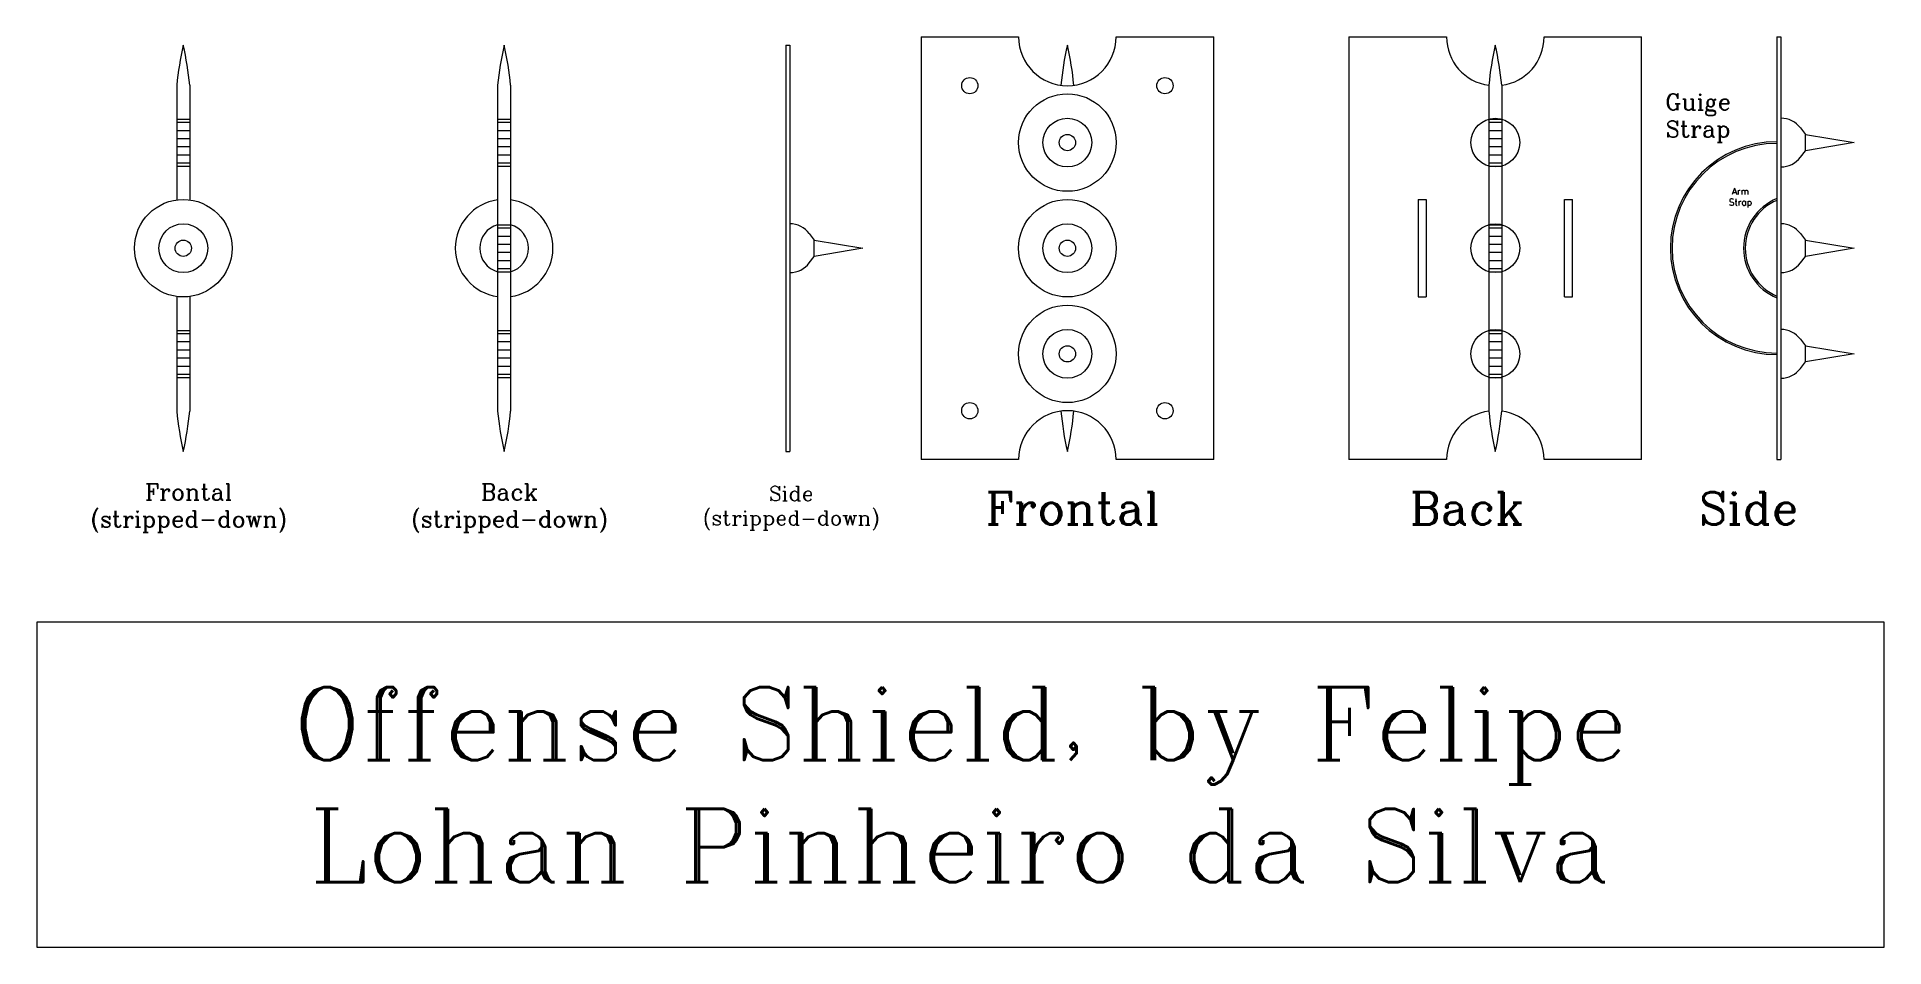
# Model space of a CAD drawing. Extents: x -4814 to 866, y -1500 to 1300.
import ezdxf

# ---------------------------------------------------------------- set-up
doc = ezdxf.new("R2010")
doc.units = 0
doc.layers.get('0').update_dxf_attribs({"linetype": 'CONTINUOUS', "lineweight": 0})
for name, color, linetype, lineweight in [('Blade', 3, 'CONTINUOUS', 0), ('Shield_Boss-Spike', 6, 'CONTINUOUS', 0), ('Spikes', 4, 'CONTINUOUS', 0), ('Text', 7, 'CONTINUOUS', 0)]:
    doc.layers.add(name, color=color, linetype=linetype, lineweight=lineweight)
doc.layers.add('Leather_Straps_And_Dull_Blades', color=56, linetype='CONTINUOUS', lineweight=0, true_color=0x808000)
doc.styles.add('romanc', font='romanc')

msp = doc.modelspace()

# ---------------------------------------------------------------- linework, layer by layer
for p, q in [((-2095.4, 1300), (-2095.4, 0)), ((-2095.4, 1300), (-1795.4, 1300)), ((-1495.4, 1300), (-1195.4, 1300)), ((-1195.4, 0), (-1195.4, 1300)), ((-779.4, 1300), (-779.4, 0)), ((-779.4, 1300), (-479.4, 1300)), ((-179.4, 1300), (120.6, 1300)), ((120.6, 0), (120.6, 1300)), ((536.6, 1300), (536.6, 0)), ((536.6, 1300), (549.1, 1300)), ((549.1, 1300), (549.1, 800)), ((549.1, 500), (549.1, 0)), ((-1795.4, 0), (-2095.4, 0)), ((-1195.4, 0), (-1495.4, 0)), ((-479.4, 0), (-779.4, 0)), ((120.6, 0), (-179.4, 0)), ((536.6, 0), (549.1, 0))]:
    msp.add_line(p, q)
for centre, start, end in [((-1645.4, 1300), 180, 0), ((-329.4, 1300), 180, 262.3377), ((-329.4, 1300), 277.6623, 0), ((-1645.4, 0), 0, 180), ((-329.4, 0), 97.6623, 180), ((-329.4, 0), 0, 82.3377)]:
    msp.add_arc(centre, 150, start, end)
at = {"layer": 'Blade'}
for p, q in [((-2511.5, 1275), (-2499, 1275)), ((-2511.5, 1275), (-2511.5, 725)), ((-2499, 1275), (-2499, 800)), ((-4384.1, 1151.3), (-4384.1, 1047.3)), ((-4344.1, 1151.3), (-4344.1, 1047.3)), ((-3397.5, 1151.3), (-3397.5, 1047.3)), ((-3357.5, 1151.3), (-3357.5, 1047.3)), ((-349.4, 1151.3), (-349.4, 1047.3)), ((-309.4, 1151.3), (-309.4, 1047.3)), ((-4384.1, 902.7), (-4384.1, 798.7)), ((-4344.1, 902.7), (-4344.1, 798.7)), ((-3397.5, 902.7), (-3397.5, 722.3)), ((-3357.5, 902.7), (-3357.5, 722.3)), ((-349.4, 902.7), (-349.4, 722.3)), ((-309.4, 902.7), (-309.4, 722.3)), ((-3397.5, 577.7), (-3397.5, 397.3)), ((-3357.5, 577.7), (-3357.5, 397.3)), ((-2511.5, 575), (-2511.5, 25)), ((-349.4, 577.7), (-349.4, 397.3)), ((-309.4, 577.7), (-309.4, 397.3)), ((-4384.1, 501.3), (-4384.1, 397.3)), ((-4344.1, 501.3), (-4344.1, 397.3)), ((-2499, 500), (-2499, 25)), ((-4384.1, 252.7), (-4384.1, 148.7)), ((-4344.1, 252.7), (-4344.1, 148.7)), ((-3397.5, 252.7), (-3397.5, 148.7)), ((-3357.5, 252.7), (-3357.5, 148.7)), ((-349.4, 252.7), (-349.4, 148.7)), ((-309.4, 252.7), (-309.4, 148.7)), ((-2511.5, 25), (-2499, 25))]:
    msp.add_line(p, q, dxfattribs=at)
for centre, start, end in [((-3388.9, 1053.8), 167.2219, 174.4039), ((-5339.3, 1053.8), 5.5961, 12.7781), ((-2402.3, 1053.8), 167.2219, 174.4039), ((-4352.7, 1053.8), 5.5961, 12.7781), ((-670.2, 1053.8), 167.2219, 174.4039), ((-2620.7, 1053.8), 5.5961, 12.7781), ((645.8, 1053.8), 167.2219, 174.4039), ((-1304.7, 1053.8), 5.5961, 12.7781), ((-3388.9, 246.2), 185.5961, 192.7781), ((-5339.3, 246.2), 347.2219, 354.4039), ((-2402.3, 246.2), 185.5961, 192.7781), ((-4352.7, 246.2), 347.2219, 354.4039), ((-670.2, 246.2), 185.5961, 192.7781), ((-2620.7, 246.2), 347.2219, 354.4039), ((645.8, 246.2), 185.5961, 192.7781), ((-1304.7, 246.2), 347.2219, 354.4039)]:
    msp.add_arc(centre, 1000, start, end, dxfattribs=at)
at = {"layer": 'Leather_Straps_And_Dull_Blades'}
for p, q in [((-4384.1, 1047.3), (-4344.1, 1047.3)), ((-4384.1, 1047.3), (-4384.1, 902.7)), ((-4384.1, 1037.5), (-4344.1, 1037.5)), ((-4344.1, 1047.3), (-4344.1, 902.7)), ((-3397.5, 1047.3), (-3357.5, 1047.3)), ((-3397.5, 1047.3), (-3397.5, 902.7)), ((-3397.5, 1037.5), (-3357.5, 1037.5)), ((-3357.5, 1047.3), (-3357.5, 902.7)), ((-349.4, 1047.3), (-309.4, 1047.3)), ((-349.4, 1047.3), (-349.4, 902.7)), ((-349.4, 1037.5), (-309.4, 1037.5)), ((-309.4, 1047.3), (-309.4, 902.7)), ((-4384.1, 1012.5), (-4344.1, 1012.5)), ((-4384.1, 987.5), (-4344.1, 987.5)), ((-3397.5, 1012.5), (-3357.5, 1012.5)), ((-3397.5, 987.5), (-3357.5, 987.5)), ((-349.4, 1012.5), (-309.4, 1012.5)), ((-349.4, 987.5), (-309.4, 987.5)), ((-4384.1, 962.5), (-4344.1, 962.5)), ((-4384.1, 937.5), (-4344.1, 937.5)), ((-4384.1, 912.5), (-4344.1, 912.5)), ((-3397.5, 962.5), (-3357.5, 962.5)), ((-3397.5, 937.5), (-3357.5, 937.5)), ((-3397.5, 912.5), (-3357.5, 912.5)), ((-349.4, 962.5), (-309.4, 962.5)), ((-349.4, 937.5), (-309.4, 937.5)), ((-349.4, 912.5), (-309.4, 912.5)), ((-4384.1, 902.7), (-4344.1, 902.7)), ((-3397.5, 902.7), (-3357.5, 902.7)), ((-349.4, 902.7), (-309.4, 902.7)), ((-566.9, 800), (-566.9, 500)), ((-566.9, 800), (-541.9, 800)), ((-541.9, 800), (-541.9, 500)), ((-116.9, 500), (-116.9, 800)), ((-116.9, 800), (-91.9, 800)), ((-91.9, 500), (-91.9, 800)), ((-3397.5, 722.3), (-3357.5, 722.3)), ((-3397.5, 722.3), (-3397.5, 577.7)), ((-3397.5, 712.5), (-3357.5, 712.5)), ((-3397.5, 687.5), (-3357.5, 687.5)), ((-3357.5, 722.3), (-3357.5, 577.7)), ((-2511.5, 725), (-2511.5, 575)), ((-349.4, 722.3), (-309.4, 722.3)), ((-349.4, 722.3), (-349.4, 577.7)), ((-349.4, 712.5), (-309.4, 712.5)), ((-349.4, 687.5), (-309.4, 687.5)), ((-309.4, 722.3), (-309.4, 577.7)), ((-3397.5, 662.5), (-3357.5, 662.5)), ((-3397.5, 637.5), (-3357.5, 637.5)), ((-349.4, 662.5), (-309.4, 662.5)), ((-349.4, 637.5), (-309.4, 637.5)), ((-3397.5, 612.5), (-3357.5, 612.5)), ((-3397.5, 587.5), (-3357.5, 587.5)), ((-3397.5, 577.7), (-3357.5, 577.7)), ((-349.4, 612.5), (-309.4, 612.5)), ((-349.4, 587.5), (-309.4, 587.5)), ((-349.4, 577.7), (-309.4, 577.7)), ((-566.9, 500), (-541.9, 500)), ((-116.9, 500), (-91.9, 500)), ((-4384.1, 397.3), (-4344.1, 397.3)), ((-4384.1, 397.3), (-4384.1, 252.7)), ((-4384.1, 387.5), (-4344.1, 387.5)), ((-4384.1, 362.5), (-4344.1, 362.5)), ((-4344.1, 397.3), (-4344.1, 252.7)), ((-3397.5, 397.3), (-3357.5, 397.3)), ((-3397.5, 397.3), (-3397.5, 252.7)), ((-3397.5, 387.5), (-3357.5, 387.5)), ((-3397.5, 362.5), (-3357.5, 362.5)), ((-3357.5, 397.3), (-3357.5, 252.7)), ((-349.4, 397.3), (-309.4, 397.3)), ((-349.4, 397.3), (-349.4, 252.7)), ((-349.4, 387.5), (-309.4, 387.5)), ((-349.4, 362.5), (-309.4, 362.5)), ((-309.4, 397.3), (-309.4, 252.7)), ((-4384.1, 337.5), (-4344.1, 337.5)), ((-4384.1, 312.5), (-4344.1, 312.5)), ((-4384.1, 287.5), (-4344.1, 287.5)), ((-3397.5, 337.5), (-3357.5, 337.5)), ((-3397.5, 312.5), (-3357.5, 312.5)), ((-3397.5, 287.5), (-3357.5, 287.5)), ((-349.4, 337.5), (-309.4, 337.5)), ((-349.4, 312.5), (-309.4, 312.5)), ((-349.4, 287.5), (-309.4, 287.5)), ((-4384.1, 262.5), (-4344.1, 262.5)), ((-4384.1, 252.7), (-4344.1, 252.7)), ((-3397.5, 262.5), (-3357.5, 262.5)), ((-3397.5, 252.7), (-3357.5, 252.7)), ((-349.4, 262.5), (-309.4, 262.5)), ((-349.4, 252.7), (-309.4, 252.7))]:
    msp.add_line(p, q, dxfattribs=at)
for centre, radius, start, end in [((536.6, 650), 327.5, 90, 270), ((536.6, 650), 322.5, 90, 270), ((599.1, 650), 165, 112.2586, 247.7414), ((599.1, 650), 160, 112.9934, 247.0066)]:
    msp.add_arc(centre, radius, start, end, dxfattribs=at)
at = {"layer": 'Shield_Boss-Spike'}
for p, q in [((609.1, 1020), (624.1, 1000)), ((609.1, 930), (624.1, 950)), ((-2499, 800), (-2499, 500)), ((549.1, 800), (549.1, 500)), ((-2439, 695), (-2424, 675)), ((609.1, 695), (624.1, 675)), ((-2439, 605), (-2424, 625)), ((609.1, 605), (624.1, 625)), ((609.1, 370), (624.1, 350)), ((609.1, 280), (624.1, 300))]:
    msp.add_line(p, q, dxfattribs=at)
for centre, radius in [((-1645.4, 975), 150), ((-1645.4, 975), 75), ((-329.4, 975), 75), ((-4364.1, 650), 150), ((-1645.4, 650), 150), ((-4364.1, 650), 75), ((-1645.4, 650), 75), ((-329.4, 650), 75), ((-1645.4, 325), 150), ((-1645.4, 325), 75), ((-329.4, 325), 75)]:
    msp.add_circle(centre, radius, dxfattribs=at)
for centre, radius, start, end in [((549.1, 975), 75, 36.8699, 90), ((549.1, 975), 75, 270, 323.1301), ((-3377.5, 650), 150, 97.6623, 262.3377), ((-3377.5, 650), 150, 277.6623, 82.3377), ((-3377.5, 650), 75, 105.466, 254.534), ((-3377.5, 650), 75, 285.466, 74.534), ((-2499, 650), 75, 36.8699, 90), ((549.1, 650), 75, 36.8699, 90), ((-2499, 650), 75, 270, 323.1301), ((549.1, 650), 75, 270, 323.1301), ((549.1, 325), 75, 36.8699, 90), ((549.1, 325), 75, 270, 323.1301)]:
    msp.add_arc(centre, radius, start, end, dxfattribs=at)
at = {"layer": 'Spikes'}
for p, q in [((624.1, 950), (624.1, 1000)), ((624.1, 1000), (774.1, 975)), ((774.1, 975), (624.1, 950)), ((-2424, 625), (-2424, 675)), ((-2424, 675), (-2274, 650)), ((-2274, 650), (-2424, 625)), ((624.1, 625), (624.1, 675)), ((624.1, 675), (774.1, 650)), ((774.1, 650), (624.1, 625)), ((624.1, 300), (624.1, 350)), ((624.1, 350), (774.1, 325)), ((774.1, 325), (624.1, 300))]:
    msp.add_line(p, q, dxfattribs=at)
for centre in [(-1945.4, 1150), (-1345.4, 1150), (-1645.4, 975), (-4364.1, 650), (-1645.4, 650), (-1645.4, 325), (-1945.4, 150), (-1345.4, 150)]:
    msp.add_circle(centre, 25, dxfattribs=at)
at = {"layer": 'Text'}
for p, q in [((866, -500), (-4814.1, -500)), ((-4814.1, -500), (-4814.1, -1500)), ((866, -1500), (866, -500)), ((-4814.1, -1500), (866, -1500))]:
    msp.add_line(p, q, dxfattribs=at)

# ---------------------------------------------------------------- texts
at = {"attachment_point": 5, "style": 'romanc'}
for s, insert, char_height, width in [('Guige\\PStrap', (294.4, 1050), 50, 255.952), ('Arm\\PStrap', (424.4, 805), 20, 92.381)]:
    msp.add_mtext(s, dxfattribs=dict(at, insert=insert, char_height=char_height, width=width))
at = {"layer": 'Text', "attachment_point": 5, "style": 'romanc'}
for s, insert, char_height, width in [('Frontal\\P(stripped-down)', (-4347.1, -150), 50, 810.119), ('Back\\P(stripped-down)', (-3360.5, -150), 50, 810.119), ('Side\\P(stripped-down)', (-2494.5, -150), 45, 729.107), ('Frontal', (-1628.5, -150), 100, 702.381), ('Back', (-416, -150), 100, 422.619), ('Side', (450, -150), 100, 370.238), ('Offense Shield, by Felipe\\PLohan Pinheiro da Silva', (-1974, -1000), 225, 5509.822)]:
    msp.add_mtext(s, dxfattribs=dict(at, insert=insert, char_height=char_height, width=width))

doc.saveas('drawing.dxf')
